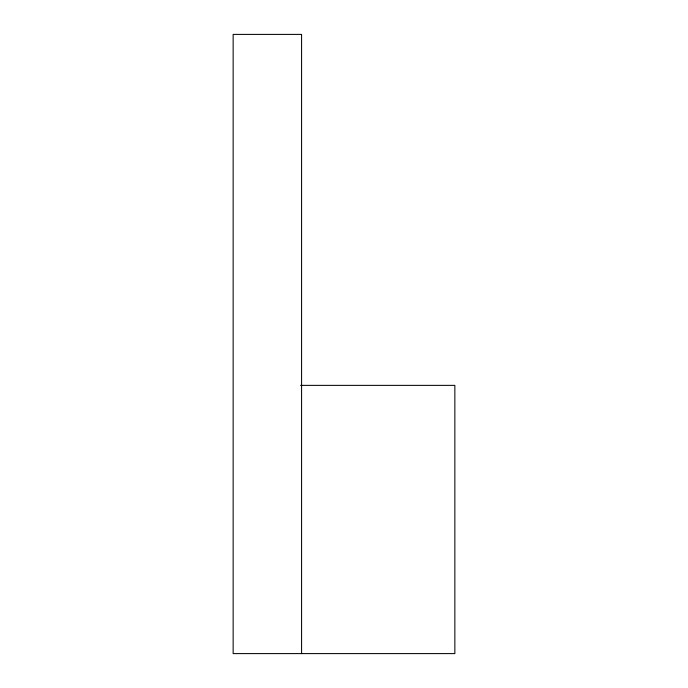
<?xml version="1.0" encoding="UTF-8"?>
<svg xmlns="http://www.w3.org/2000/svg" width="688" height="688" viewBox="0 0 688 688"><rect width="100%" height="100%" fill="white"/><g stroke="black" fill="none" stroke-linecap="round" stroke-linejoin="round"><path stroke-width="1.03" d="M300.579 385.366L454.854 385.366L454.854 653.6L233.146 653.6L233.146 34.4L301.576 34.4L301.576 653.6"/></g></svg>
